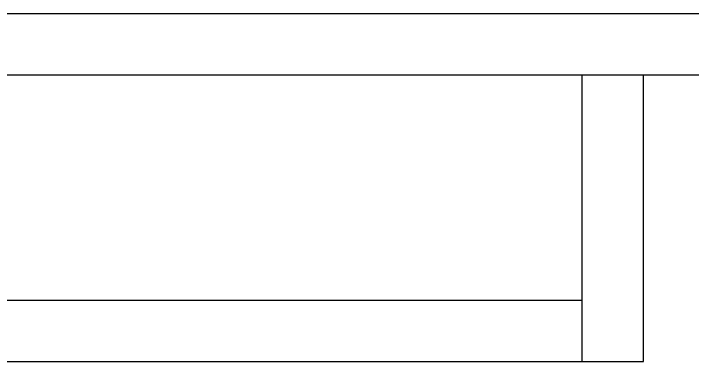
# Model space of a CAD drawing. Header units: millimetres. Extents: x -27104 to 125781, y -3376 to 46996.
# Drawn here: x 59861.67 to 59877.88, y 18521.61 to 18529.92 of the extents above; entities that cross this region are included whole.
import ezdxf

# ---------------------------------------------------------------- set-up
doc = ezdxf.new("R2010")
doc.units = ezdxf.units.MM
doc.header["$LTSCALE"] = 100
doc.header["$MEASUREMENT"] = 0
doc.layers.get('0').update_dxf_attribs({"linetype": 'CONTINUOUS'})
doc.layers.add('ELE9', color=9, linetype='CONTINUOUS')
doc.layers.add('FIN(패널-T75 글라스울)', color=6, linetype='CONTINUOUS')

# ---------------------------------------------------------------- blocks, each defined once
blk = doc.blocks.new('A$C2563bbe5')
at = {"layer": 'FIN(패널-T75 글라스울)'}
for p, q in [((6725, 677), (7200, 677)), ((6725, 602), (7200, 602))]:
    blk.add_line(p, q, dxfattribs=at)
blk = doc.blocks.new('ggtyu')
at = {"layer": 'ELE9', "color": 253}
blk.add_line((59669.649, 18692.254), (59739.101, 18692.254), dxfattribs=at)
for points in [[(59669.649, 18693.722), (59737.633, 18693.722)], [(59676.497, 18685.407), (59687.257, 18685.407), (59687.257, 18692.254)], [(59685.789, 18685.407), (59685.789, 18692.254)], [(59676.497, 18686.874), (59685.789, 18686.874)]]:
    blk.add_lwpolyline(points, dxfattribs=at)
at = {"layer": 'ELE9', "color": 253, "ltscale": 0.1, "xscale": -0.01956378461538462, "yscale": 0.01956378461538462, "zscale": 0.01956378461538462, "rotation": 180}
blk.add_blockref('A$C2563bbe5', (59535.637, 18698.652), dxfattribs=at)

msp = doc.modelspace()

# ---------------------------------------------------------------- block references
msp.add_blockref('ggtyu', (189.458, -163.799))

doc.saveas('drawing.dxf')
